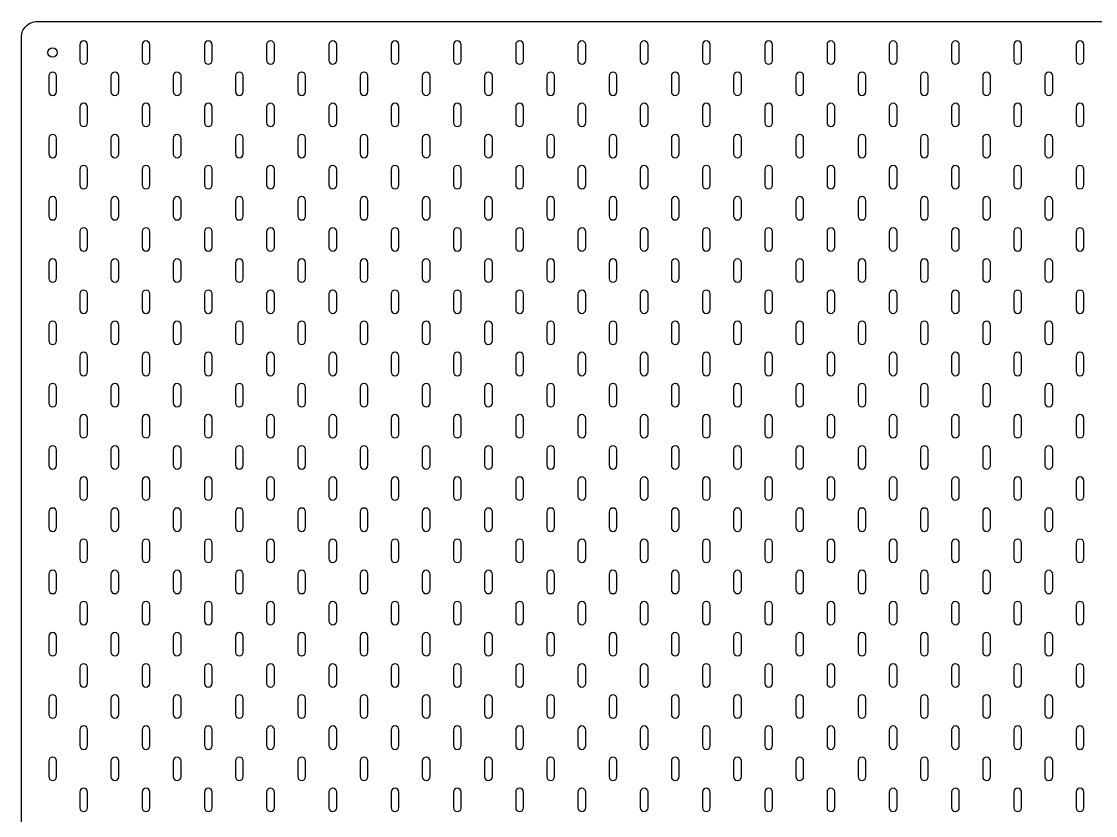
# Model space of a CAD drawing. Header units: millimetres. Extents: x 0 to 1400, y 0 to 1000.
# Drawn here: x 0 to 690, y 490 to 1000 of the extents above; entities that cross this region are included whole.
import ezdxf

# ---------------------------------------------------------------- set-up
doc = ezdxf.new("R2010")
doc.units = ezdxf.units.MM
doc.layers.get('0').update_dxf_attribs({"linetype": 'CONTINUOUS'})

msp = doc.modelspace()

# ---------------------------------------------------------------- linework, layer by layer
for points in [[(1390, 1000, -0.414214), (1400, 990), (1400, 10, -0.414214), (1390, 0), (10, 0, -0.414214), (0, 10), (0, 990, -0.414214), (10, 1000)], [(42.5, 975), (42.5, 985, 1), (37.5, 985), (37.5, 975, 1)], [(82.5, 975), (82.5, 985, 1), (77.5, 985), (77.5, 975, 1)], [(122.5, 975), (122.5, 985, 1), (117.5, 985), (117.5, 975, 1)], [(162.5, 975), (162.5, 985, 1), (157.5, 985), (157.5, 975, 1)], [(202.5, 975), (202.5, 985, 1), (197.5, 985), (197.5, 975, 1)], [(242.5, 975), (242.5, 985, 1), (237.5, 985), (237.5, 975, 1)], [(282.5, 975), (282.5, 985, 1), (277.5, 985), (277.5, 975, 1)], [(322.5, 975), (322.5, 985, 1), (317.5, 985), (317.5, 975, 1)], [(362.5, 975), (362.5, 985, 1), (357.5, 985), (357.5, 975, 1)], [(402.5, 975), (402.5, 985, 1), (397.5, 985), (397.5, 975, 1)], [(442.5, 975), (442.5, 985, 1), (437.5, 985), (437.5, 975, 1)], [(482.5, 975), (482.5, 985, 1), (477.5, 985), (477.5, 975, 1)], [(522.5, 975), (522.5, 985, 1), (517.5, 985), (517.5, 975, 1)], [(562.5, 975), (562.5, 985, 1), (557.5, 985), (557.5, 975, 1)], [(602.5, 975), (602.5, 985, 1), (597.5, 985), (597.5, 975, 1)], [(642.5, 975), (642.5, 985, 1), (637.5, 985), (637.5, 975, 1)], [(682.5, 975), (682.5, 985, 1), (677.5, 985), (677.5, 975, 1)], [(17.5, 965), (17.5, 955, 1), (22.5, 955), (22.5, 965, 1)], [(57.5, 965), (57.5, 955, 1), (62.5, 955), (62.5, 965, 1)], [(97.5, 965), (97.5, 955, 1), (102.5, 955), (102.5, 965, 1)], [(137.5, 965), (137.5, 955, 1), (142.5, 955), (142.5, 965, 1)], [(177.5, 965), (177.5, 955, 1), (182.5, 955), (182.5, 965, 1)], [(217.5, 965), (217.5, 955, 1), (222.5, 955), (222.5, 965, 1)], [(257.5, 965), (257.5, 955, 1), (262.5, 955), (262.5, 965, 1)], [(297.5, 965), (297.5, 955, 1), (302.5, 955), (302.5, 965, 1)], [(337.5, 965), (337.5, 955, 1), (342.5, 955), (342.5, 965, 1)], [(377.5, 965), (377.5, 955, 1), (382.5, 955), (382.5, 965, 1)], [(417.5, 965), (417.5, 955, 1), (422.5, 955), (422.5, 965, 1)], [(457.5, 965), (457.5, 955, 1), (462.5, 955), (462.5, 965, 1)], [(497.5, 965), (497.5, 955, 1), (502.5, 955), (502.5, 965, 1)], [(537.5, 965), (537.5, 955, 1), (542.5, 955), (542.5, 965, 1)], [(577.5, 965), (577.5, 955, 1), (582.5, 955), (582.5, 965, 1)], [(617.5, 965), (617.5, 955, 1), (622.5, 955), (622.5, 965, 1)], [(657.5, 965), (657.5, 955, 1), (662.5, 955), (662.5, 965, 1)], [(42.5, 935), (42.5, 945, 1), (37.5, 945), (37.5, 935, 1)], [(82.5, 935), (82.5, 945, 1), (77.5, 945), (77.5, 935, 1)], [(122.5, 935), (122.5, 945, 1), (117.5, 945), (117.5, 935, 1)], [(162.5, 935), (162.5, 945, 1), (157.5, 945), (157.5, 935, 1)], [(202.5, 935), (202.5, 945, 1), (197.5, 945), (197.5, 935, 1)], [(242.5, 935), (242.5, 945, 1), (237.5, 945), (237.5, 935, 1)], [(282.5, 935), (282.5, 945, 1), (277.5, 945), (277.5, 935, 1)], [(322.5, 935), (322.5, 945, 1), (317.5, 945), (317.5, 935, 1)], [(362.5, 935), (362.5, 945, 1), (357.5, 945), (357.5, 935, 1)], [(402.5, 935), (402.5, 945, 1), (397.5, 945), (397.5, 935, 1)], [(442.5, 935), (442.5, 945, 1), (437.5, 945), (437.5, 935, 1)], [(482.5, 935), (482.5, 945, 1), (477.5, 945), (477.5, 935, 1)], [(522.5, 935), (522.5, 945, 1), (517.5, 945), (517.5, 935, 1)], [(562.5, 935), (562.5, 945, 1), (557.5, 945), (557.5, 935, 1)], [(602.5, 935), (602.5, 945, 1), (597.5, 945), (597.5, 935, 1)], [(642.5, 935), (642.5, 945, 1), (637.5, 945), (637.5, 935, 1)], [(682.5, 935), (682.5, 945, 1), (677.5, 945), (677.5, 935, 1)], [(17.5, 925), (17.5, 915, 1), (22.5, 915), (22.5, 925, 1)], [(57.5, 925), (57.5, 915, 1), (62.5, 915), (62.5, 925, 1)], [(97.5, 925), (97.5, 915, 1), (102.5, 915), (102.5, 925, 1)], [(137.5, 925), (137.5, 915, 1), (142.5, 915), (142.5, 925, 1)], [(177.5, 925), (177.5, 915, 1), (182.5, 915), (182.5, 925, 1)], [(217.5, 925), (217.5, 915, 1), (222.5, 915), (222.5, 925, 1)], [(257.5, 925), (257.5, 915, 1), (262.5, 915), (262.5, 925, 1)], [(297.5, 925), (297.5, 915, 1), (302.5, 915), (302.5, 925, 1)], [(337.5, 925), (337.5, 915, 1), (342.5, 915), (342.5, 925, 1)], [(377.5, 925), (377.5, 915, 1), (382.5, 915), (382.5, 925, 1)], [(417.5, 925), (417.5, 915, 1), (422.5, 915), (422.5, 925, 1)], [(457.5, 925), (457.5, 915, 1), (462.5, 915), (462.5, 925, 1)], [(497.5, 925), (497.5, 915, 1), (502.5, 915), (502.5, 925, 1)], [(537.5, 925), (537.5, 915, 1), (542.5, 915), (542.5, 925, 1)], [(577.5, 925), (577.5, 915, 1), (582.5, 915), (582.5, 925, 1)], [(617.5, 925), (617.5, 915, 1), (622.5, 915), (622.5, 925, 1)], [(657.5, 925), (657.5, 915, 1), (662.5, 915), (662.5, 925, 1)], [(42.5, 895), (42.5, 905, 1), (37.5, 905), (37.5, 895, 1)], [(82.5, 895), (82.5, 905, 1), (77.5, 905), (77.5, 895, 1)], [(122.5, 895), (122.5, 905, 1), (117.5, 905), (117.5, 895, 1)], [(162.5, 895), (162.5, 905, 1), (157.5, 905), (157.5, 895, 1)], [(202.5, 895), (202.5, 905, 1), (197.5, 905), (197.5, 895, 1)], [(242.5, 895), (242.5, 905, 1), (237.5, 905), (237.5, 895, 1)], [(282.5, 895), (282.5, 905, 1), (277.5, 905), (277.5, 895, 1)], [(322.5, 895), (322.5, 905, 1), (317.5, 905), (317.5, 895, 1)], [(362.5, 895), (362.5, 905, 1), (357.5, 905), (357.5, 895, 1)], [(402.5, 895), (402.5, 905, 1), (397.5, 905), (397.5, 895, 1)], [(442.5, 895), (442.5, 905, 1), (437.5, 905), (437.5, 895, 1)], [(482.5, 895), (482.5, 905, 1), (477.5, 905), (477.5, 895, 1)], [(522.5, 895), (522.5, 905, 1), (517.5, 905), (517.5, 895, 1)], [(562.5, 895), (562.5, 905, 1), (557.5, 905), (557.5, 895, 1)], [(602.5, 895), (602.5, 905, 1), (597.5, 905), (597.5, 895, 1)], [(642.5, 895), (642.5, 905, 1), (637.5, 905), (637.5, 895, 1)], [(682.5, 895), (682.5, 905, 1), (677.5, 905), (677.5, 895, 1)], [(17.5, 885), (17.5, 875, 1), (22.5, 875), (22.5, 885, 1)], [(57.5, 885), (57.5, 875, 1), (62.5, 875), (62.5, 885, 1)], [(97.5, 885), (97.5, 875, 1), (102.5, 875), (102.5, 885, 1)], [(137.5, 885), (137.5, 875, 1), (142.5, 875), (142.5, 885, 1)], [(177.5, 885), (177.5, 875, 1), (182.5, 875), (182.5, 885, 1)], [(217.5, 885), (217.5, 875, 1), (222.5, 875), (222.5, 885, 1)], [(257.5, 885), (257.5, 875, 1), (262.5, 875), (262.5, 885, 1)], [(297.5, 885), (297.5, 875, 1), (302.5, 875), (302.5, 885, 1)], [(337.5, 885), (337.5, 875, 1), (342.5, 875), (342.5, 885, 1)], [(377.5, 885), (377.5, 875, 1), (382.5, 875), (382.5, 885, 1)], [(417.5, 885), (417.5, 875, 1), (422.5, 875), (422.5, 885, 1)], [(457.5, 885), (457.5, 875, 1), (462.5, 875), (462.5, 885, 1)], [(497.5, 885), (497.5, 875, 1), (502.5, 875), (502.5, 885, 1)], [(537.5, 885), (537.5, 875, 1), (542.5, 875), (542.5, 885, 1)], [(577.5, 885), (577.5, 875, 1), (582.5, 875), (582.5, 885, 1)], [(617.5, 885), (617.5, 875, 1), (622.5, 875), (622.5, 885, 1)], [(657.5, 885), (657.5, 875, 1), (662.5, 875), (662.5, 885, 1)], [(42.5, 855), (42.5, 865, 1), (37.5, 865), (37.5, 855, 1)], [(82.5, 855), (82.5, 865, 1), (77.5, 865), (77.5, 855, 1)], [(122.5, 855), (122.5, 865, 1), (117.5, 865), (117.5, 855, 1)], [(162.5, 855), (162.5, 865, 1), (157.5, 865), (157.5, 855, 1)], [(202.5, 855), (202.5, 865, 1), (197.5, 865), (197.5, 855, 1)], [(242.5, 855), (242.5, 865, 1), (237.5, 865), (237.5, 855, 1)], [(282.5, 855), (282.5, 865, 1), (277.5, 865), (277.5, 855, 1)], [(322.5, 855), (322.5, 865, 1), (317.5, 865), (317.5, 855, 1)], [(362.5, 855), (362.5, 865, 1), (357.5, 865), (357.5, 855, 1)], [(402.5, 855), (402.5, 865, 1), (397.5, 865), (397.5, 855, 1)], [(442.5, 855), (442.5, 865, 1), (437.5, 865), (437.5, 855, 1)], [(482.5, 855), (482.5, 865, 1), (477.5, 865), (477.5, 855, 1)], [(522.5, 855), (522.5, 865, 1), (517.5, 865), (517.5, 855, 1)], [(562.5, 855), (562.5, 865, 1), (557.5, 865), (557.5, 855, 1)], [(602.5, 855), (602.5, 865, 1), (597.5, 865), (597.5, 855, 1)], [(642.5, 855), (642.5, 865, 1), (637.5, 865), (637.5, 855, 1)], [(682.5, 855), (682.5, 865, 1), (677.5, 865), (677.5, 855, 1)], [(17.5, 845), (17.5, 835, 1), (22.5, 835), (22.5, 845, 1)], [(57.5, 845), (57.5, 835, 1), (62.5, 835), (62.5, 845, 1)], [(97.5, 845), (97.5, 835, 1), (102.5, 835), (102.5, 845, 1)], [(137.5, 845), (137.5, 835, 1), (142.5, 835), (142.5, 845, 1)], [(177.5, 845), (177.5, 835, 1), (182.5, 835), (182.5, 845, 1)], [(217.5, 845), (217.5, 835, 1), (222.5, 835), (222.5, 845, 1)], [(257.5, 845), (257.5, 835, 1), (262.5, 835), (262.5, 845, 1)], [(297.5, 845), (297.5, 835, 1), (302.5, 835), (302.5, 845, 1)], [(337.5, 845), (337.5, 835, 1), (342.5, 835), (342.5, 845, 1)], [(377.5, 845), (377.5, 835, 1), (382.5, 835), (382.5, 845, 1)], [(417.5, 845), (417.5, 835, 1), (422.5, 835), (422.5, 845, 1)], [(457.5, 845), (457.5, 835, 1), (462.5, 835), (462.5, 845, 1)], [(497.5, 845), (497.5, 835, 1), (502.5, 835), (502.5, 845, 1)], [(537.5, 845), (537.5, 835, 1), (542.5, 835), (542.5, 845, 1)], [(577.5, 845), (577.5, 835, 1), (582.5, 835), (582.5, 845, 1)], [(617.5, 845), (617.5, 835, 1), (622.5, 835), (622.5, 845, 1)], [(657.5, 845), (657.5, 835, 1), (662.5, 835), (662.5, 845, 1)], [(42.5, 815), (42.5, 825, 1), (37.5, 825), (37.5, 815, 1)], [(82.5, 815), (82.5, 825, 1), (77.5, 825), (77.5, 815, 1)], [(122.5, 815), (122.5, 825, 1), (117.5, 825), (117.5, 815, 1)], [(162.5, 815), (162.5, 825, 1), (157.5, 825), (157.5, 815, 1)], [(202.5, 815), (202.5, 825, 1), (197.5, 825), (197.5, 815, 1)], [(242.5, 815), (242.5, 825, 1), (237.5, 825), (237.5, 815, 1)], [(282.5, 815), (282.5, 825, 1), (277.5, 825), (277.5, 815, 1)], [(322.5, 815), (322.5, 825, 1), (317.5, 825), (317.5, 815, 1)], [(362.5, 815), (362.5, 825, 1), (357.5, 825), (357.5, 815, 1)], [(402.5, 815), (402.5, 825, 1), (397.5, 825), (397.5, 815, 1)], [(442.5, 815), (442.5, 825, 1), (437.5, 825), (437.5, 815, 1)], [(482.5, 815), (482.5, 825, 1), (477.5, 825), (477.5, 815, 1)], [(522.5, 815), (522.5, 825, 1), (517.5, 825), (517.5, 815, 1)], [(562.5, 815), (562.5, 825, 1), (557.5, 825), (557.5, 815, 1)], [(602.5, 815), (602.5, 825, 1), (597.5, 825), (597.5, 815, 1)], [(642.5, 815), (642.5, 825, 1), (637.5, 825), (637.5, 815, 1)], [(682.5, 815), (682.5, 825, 1), (677.5, 825), (677.5, 815, 1)], [(17.5, 805), (17.5, 795, 1), (22.5, 795), (22.5, 805, 1)], [(57.5, 805), (57.5, 795, 1), (62.5, 795), (62.5, 805, 1)], [(97.5, 805), (97.5, 795, 1), (102.5, 795), (102.5, 805, 1)], [(137.5, 805), (137.5, 795, 1), (142.5, 795), (142.5, 805, 1)], [(177.5, 805), (177.5, 795, 1), (182.5, 795), (182.5, 805, 1)], [(217.5, 805), (217.5, 795, 1), (222.5, 795), (222.5, 805, 1)], [(257.5, 805), (257.5, 795, 1), (262.5, 795), (262.5, 805, 1)], [(297.5, 805), (297.5, 795, 1), (302.5, 795), (302.5, 805, 1)], [(337.5, 805), (337.5, 795, 1), (342.5, 795), (342.5, 805, 1)], [(377.5, 805), (377.5, 795, 1), (382.5, 795), (382.5, 805, 1)], [(417.5, 805), (417.5, 795, 1), (422.5, 795), (422.5, 805, 1)], [(457.5, 805), (457.5, 795, 1), (462.5, 795), (462.5, 805, 1)], [(497.5, 805), (497.5, 795, 1), (502.5, 795), (502.5, 805, 1)], [(537.5, 805), (537.5, 795, 1), (542.5, 795), (542.5, 805, 1)], [(577.5, 805), (577.5, 795, 1), (582.5, 795), (582.5, 805, 1)], [(617.5, 805), (617.5, 795, 1), (622.5, 795), (622.5, 805, 1)], [(657.5, 805), (657.5, 795, 1), (662.5, 795), (662.5, 805, 1)], [(42.5, 775), (42.5, 785, 1), (37.5, 785), (37.5, 775, 1)], [(82.5, 775), (82.5, 785, 1), (77.5, 785), (77.5, 775, 1)], [(122.5, 775), (122.5, 785, 1), (117.5, 785), (117.5, 775, 1)], [(162.5, 775), (162.5, 785, 1), (157.5, 785), (157.5, 775, 1)], [(202.5, 775), (202.5, 785, 1), (197.5, 785), (197.5, 775, 1)], [(242.5, 775), (242.5, 785, 1), (237.5, 785), (237.5, 775, 1)], [(282.5, 775), (282.5, 785, 1), (277.5, 785), (277.5, 775, 1)], [(322.5, 775), (322.5, 785, 1), (317.5, 785), (317.5, 775, 1)], [(362.5, 775), (362.5, 785, 1), (357.5, 785), (357.5, 775, 1)], [(402.5, 775), (402.5, 785, 1), (397.5, 785), (397.5, 775, 1)], [(442.5, 775), (442.5, 785, 1), (437.5, 785), (437.5, 775, 1)], [(482.5, 775), (482.5, 785, 1), (477.5, 785), (477.5, 775, 1)], [(522.5, 775), (522.5, 785, 1), (517.5, 785), (517.5, 775, 1)], [(562.5, 775), (562.5, 785, 1), (557.5, 785), (557.5, 775, 1)], [(602.5, 775), (602.5, 785, 1), (597.5, 785), (597.5, 775, 1)], [(642.5, 775), (642.5, 785, 1), (637.5, 785), (637.5, 775, 1)], [(682.5, 775), (682.5, 785, 1), (677.5, 785), (677.5, 775, 1)], [(17.5, 765), (17.5, 755, 1), (22.5, 755), (22.5, 765, 1)], [(57.5, 765), (57.5, 755, 1), (62.5, 755), (62.5, 765, 1)], [(97.5, 765), (97.5, 755, 1), (102.5, 755), (102.5, 765, 1)], [(137.5, 765), (137.5, 755, 1), (142.5, 755), (142.5, 765, 1)], [(177.5, 765), (177.5, 755, 1), (182.5, 755), (182.5, 765, 1)], [(217.5, 765), (217.5, 755, 1), (222.5, 755), (222.5, 765, 1)], [(257.5, 765), (257.5, 755, 1), (262.5, 755), (262.5, 765, 1)], [(297.5, 765), (297.5, 755, 1), (302.5, 755), (302.5, 765, 1)], [(337.5, 765), (337.5, 755, 1), (342.5, 755), (342.5, 765, 1)], [(377.5, 765), (377.5, 755, 1), (382.5, 755), (382.5, 765, 1)], [(417.5, 765), (417.5, 755, 1), (422.5, 755), (422.5, 765, 1)], [(457.5, 765), (457.5, 755, 1), (462.5, 755), (462.5, 765, 1)], [(497.5, 765), (497.5, 755, 1), (502.5, 755), (502.5, 765, 1)], [(537.5, 765), (537.5, 755, 1), (542.5, 755), (542.5, 765, 1)], [(577.5, 765), (577.5, 755, 1), (582.5, 755), (582.5, 765, 1)], [(617.5, 765), (617.5, 755, 1), (622.5, 755), (622.5, 765, 1)], [(657.5, 765), (657.5, 755, 1), (662.5, 755), (662.5, 765, 1)], [(42.5, 735), (42.5, 745, 1), (37.5, 745), (37.5, 735, 1)], [(82.5, 735), (82.5, 745, 1), (77.5, 745), (77.5, 735, 1)], [(122.5, 735), (122.5, 745, 1), (117.5, 745), (117.5, 735, 1)], [(162.5, 735), (162.5, 745, 1), (157.5, 745), (157.5, 735, 1)], [(202.5, 735), (202.5, 745, 1), (197.5, 745), (197.5, 735, 1)], [(242.5, 735), (242.5, 745, 1), (237.5, 745), (237.5, 735, 1)], [(282.5, 735), (282.5, 745, 1), (277.5, 745), (277.5, 735, 1)], [(322.5, 735), (322.5, 745, 1), (317.5, 745), (317.5, 735, 1)], [(362.5, 735), (362.5, 745, 1), (357.5, 745), (357.5, 735, 1)], [(402.5, 735), (402.5, 745, 1), (397.5, 745), (397.5, 735, 1)], [(442.5, 735), (442.5, 745, 1), (437.5, 745), (437.5, 735, 1)], [(482.5, 735), (482.5, 745, 1), (477.5, 745), (477.5, 735, 1)], [(522.5, 735), (522.5, 745, 1), (517.5, 745), (517.5, 735, 1)], [(562.5, 735), (562.5, 745, 1), (557.5, 745), (557.5, 735, 1)], [(602.5, 735), (602.5, 745, 1), (597.5, 745), (597.5, 735, 1)], [(642.5, 735), (642.5, 745, 1), (637.5, 745), (637.5, 735, 1)], [(682.5, 735), (682.5, 745, 1), (677.5, 745), (677.5, 735, 1)], [(17.5, 725), (17.5, 715, 1), (22.5, 715), (22.5, 725, 1)], [(57.5, 725), (57.5, 715, 1), (62.5, 715), (62.5, 725, 1)], [(97.5, 725), (97.5, 715, 1), (102.5, 715), (102.5, 725, 1)], [(137.5, 725), (137.5, 715, 1), (142.5, 715), (142.5, 725, 1)], [(177.5, 725), (177.5, 715, 1), (182.5, 715), (182.5, 725, 1)], [(217.5, 725), (217.5, 715, 1), (222.5, 715), (222.5, 725, 1)], [(257.5, 725), (257.5, 715, 1), (262.5, 715), (262.5, 725, 1)], [(297.5, 725), (297.5, 715, 1), (302.5, 715), (302.5, 725, 1)], [(337.5, 725), (337.5, 715, 1), (342.5, 715), (342.5, 725, 1)], [(377.5, 725), (377.5, 715, 1), (382.5, 715), (382.5, 725, 1)], [(417.5, 725), (417.5, 715, 1), (422.5, 715), (422.5, 725, 1)], [(457.5, 725), (457.5, 715, 1), (462.5, 715), (462.5, 725, 1)], [(497.5, 725), (497.5, 715, 1), (502.5, 715), (502.5, 725, 1)], [(537.5, 725), (537.5, 715, 1), (542.5, 715), (542.5, 725, 1)], [(577.5, 725), (577.5, 715, 1), (582.5, 715), (582.5, 725, 1)], [(617.5, 725), (617.5, 715, 1), (622.5, 715), (622.5, 725, 1)], [(657.5, 725), (657.5, 715, 1), (662.5, 715), (662.5, 725, 1)], [(42.5, 695), (42.5, 705, 1), (37.5, 705), (37.5, 695, 1)], [(82.5, 695), (82.5, 705, 1), (77.5, 705), (77.5, 695, 1)], [(122.5, 695), (122.5, 705, 1), (117.5, 705), (117.5, 695, 1)], [(162.5, 695), (162.5, 705, 1), (157.5, 705), (157.5, 695, 1)], [(202.5, 695), (202.5, 705, 1), (197.5, 705), (197.5, 695, 1)], [(242.5, 695), (242.5, 705, 1), (237.5, 705), (237.5, 695, 1)], [(282.5, 695), (282.5, 705, 1), (277.5, 705), (277.5, 695, 1)], [(322.5, 695), (322.5, 705, 1), (317.5, 705), (317.5, 695, 1)], [(362.5, 695), (362.5, 705, 1), (357.5, 705), (357.5, 695, 1)], [(402.5, 695), (402.5, 705, 1), (397.5, 705), (397.5, 695, 1)], [(442.5, 695), (442.5, 705, 1), (437.5, 705), (437.5, 695, 1)], [(482.5, 695), (482.5, 705, 1), (477.5, 705), (477.5, 695, 1)], [(522.5, 695), (522.5, 705, 1), (517.5, 705), (517.5, 695, 1)], [(562.5, 695), (562.5, 705, 1), (557.5, 705), (557.5, 695, 1)], [(602.5, 695), (602.5, 705, 1), (597.5, 705), (597.5, 695, 1)], [(642.5, 695), (642.5, 705, 1), (637.5, 705), (637.5, 695, 1)], [(682.5, 695), (682.5, 705, 1), (677.5, 705), (677.5, 695, 1)], [(17.5, 685), (17.5, 675, 1), (22.5, 675), (22.5, 685, 1)], [(57.5, 685), (57.5, 675, 1), (62.5, 675), (62.5, 685, 1)], [(97.5, 685), (97.5, 675, 1), (102.5, 675), (102.5, 685, 1)], [(137.5, 685), (137.5, 675, 1), (142.5, 675), (142.5, 685, 1)], [(177.5, 685), (177.5, 675, 1), (182.5, 675), (182.5, 685, 1)], [(217.5, 685), (217.5, 675, 1), (222.5, 675), (222.5, 685, 1)], [(257.5, 685), (257.5, 675, 1), (262.5, 675), (262.5, 685, 1)], [(297.5, 685), (297.5, 675, 1), (302.5, 675), (302.5, 685, 1)], [(337.5, 685), (337.5, 675, 1), (342.5, 675), (342.5, 685, 1)], [(377.5, 685), (377.5, 675, 1), (382.5, 675), (382.5, 685, 1)], [(417.5, 685), (417.5, 675, 1), (422.5, 675), (422.5, 685, 1)], [(457.5, 685), (457.5, 675, 1), (462.5, 675), (462.5, 685, 1)], [(497.5, 685), (497.5, 675, 1), (502.5, 675), (502.5, 685, 1)], [(537.5, 685), (537.5, 675, 1), (542.5, 675), (542.5, 685, 1)], [(577.5, 685), (577.5, 675, 1), (582.5, 675), (582.5, 685, 1)], [(617.5, 685), (617.5, 675, 1), (622.5, 675), (622.5, 685, 1)], [(657.5, 685), (657.5, 675, 1), (662.5, 675), (662.5, 685, 1)], [(42.5, 655), (42.5, 665, 1), (37.5, 665), (37.5, 655, 1)], [(82.5, 655), (82.5, 665, 1), (77.5, 665), (77.5, 655, 1)], [(122.5, 655), (122.5, 665, 1), (117.5, 665), (117.5, 655, 1)], [(162.5, 655), (162.5, 665, 1), (157.5, 665), (157.5, 655, 1)], [(202.5, 655), (202.5, 665, 1), (197.5, 665), (197.5, 655, 1)], [(242.5, 655), (242.5, 665, 1), (237.5, 665), (237.5, 655, 1)], [(282.5, 655), (282.5, 665, 1), (277.5, 665), (277.5, 655, 1)], [(322.5, 655), (322.5, 665, 1), (317.5, 665), (317.5, 655, 1)], [(362.5, 655), (362.5, 665, 1), (357.5, 665), (357.5, 655, 1)], [(402.5, 655), (402.5, 665, 1), (397.5, 665), (397.5, 655, 1)], [(442.5, 655), (442.5, 665, 1), (437.5, 665), (437.5, 655, 1)], [(482.5, 655), (482.5, 665, 1), (477.5, 665), (477.5, 655, 1)], [(522.5, 655), (522.5, 665, 1), (517.5, 665), (517.5, 655, 1)], [(562.5, 655), (562.5, 665, 1), (557.5, 665), (557.5, 655, 1)], [(602.5, 655), (602.5, 665, 1), (597.5, 665), (597.5, 655, 1)], [(642.5, 655), (642.5, 665, 1), (637.5, 665), (637.5, 655, 1)], [(682.5, 655), (682.5, 665, 1), (677.5, 665), (677.5, 655, 1)], [(17.5, 645), (17.5, 635, 1), (22.5, 635), (22.5, 645, 1)], [(57.5, 645), (57.5, 635, 1), (62.5, 635), (62.5, 645, 1)], [(97.5, 645), (97.5, 635, 1), (102.5, 635), (102.5, 645, 1)], [(137.5, 645), (137.5, 635, 1), (142.5, 635), (142.5, 645, 1)], [(177.5, 645), (177.5, 635, 1), (182.5, 635), (182.5, 645, 1)], [(217.5, 645), (217.5, 635, 1), (222.5, 635), (222.5, 645, 1)], [(257.5, 645), (257.5, 635, 1), (262.5, 635), (262.5, 645, 1)], [(297.5, 645), (297.5, 635, 1), (302.5, 635), (302.5, 645, 1)], [(337.5, 645), (337.5, 635, 1), (342.5, 635), (342.5, 645, 1)], [(377.5, 645), (377.5, 635, 1), (382.5, 635), (382.5, 645, 1)], [(417.5, 645), (417.5, 635, 1), (422.5, 635), (422.5, 645, 1)], [(457.5, 645), (457.5, 635, 1), (462.5, 635), (462.5, 645, 1)], [(497.5, 645), (497.5, 635, 1), (502.5, 635), (502.5, 645, 1)], [(537.5, 645), (537.5, 635, 1), (542.5, 635), (542.5, 645, 1)], [(577.5, 645), (577.5, 635, 1), (582.5, 635), (582.5, 645, 1)], [(617.5, 645), (617.5, 635, 1), (622.5, 635), (622.5, 645, 1)], [(657.5, 645), (657.5, 635, 1), (662.5, 635), (662.5, 645, 1)], [(42.5, 615), (42.5, 625, 1), (37.5, 625), (37.5, 615, 1)], [(82.5, 615), (82.5, 625, 1), (77.5, 625), (77.5, 615, 1)], [(122.5, 615), (122.5, 625, 1), (117.5, 625), (117.5, 615, 1)], [(162.5, 615), (162.5, 625, 1), (157.5, 625), (157.5, 615, 1)], [(202.5, 615), (202.5, 625, 1), (197.5, 625), (197.5, 615, 1)], [(242.5, 615), (242.5, 625, 1), (237.5, 625), (237.5, 615, 1)], [(282.5, 615), (282.5, 625, 1), (277.5, 625), (277.5, 615, 1)], [(322.5, 615), (322.5, 625, 1), (317.5, 625), (317.5, 615, 1)], [(362.5, 615), (362.5, 625, 1), (357.5, 625), (357.5, 615, 1)], [(402.5, 615), (402.5, 625, 1), (397.5, 625), (397.5, 615, 1)], [(442.5, 615), (442.5, 625, 1), (437.5, 625), (437.5, 615, 1)], [(482.5, 615), (482.5, 625, 1), (477.5, 625), (477.5, 615, 1)], [(522.5, 615), (522.5, 625, 1), (517.5, 625), (517.5, 615, 1)], [(562.5, 615), (562.5, 625, 1), (557.5, 625), (557.5, 615, 1)], [(602.5, 615), (602.5, 625, 1), (597.5, 625), (597.5, 615, 1)], [(642.5, 615), (642.5, 625, 1), (637.5, 625), (637.5, 615, 1)], [(682.5, 615), (682.5, 625, 1), (677.5, 625), (677.5, 615, 1)], [(17.5, 605), (17.5, 595, 1), (22.5, 595), (22.5, 605, 1)], [(57.5, 605), (57.5, 595, 1), (62.5, 595), (62.5, 605, 1)], [(97.5, 605), (97.5, 595, 1), (102.5, 595), (102.5, 605, 1)], [(137.5, 605), (137.5, 595, 1), (142.5, 595), (142.5, 605, 1)], [(177.5, 605), (177.5, 595, 1), (182.5, 595), (182.5, 605, 1)], [(217.5, 605), (217.5, 595, 1), (222.5, 595), (222.5, 605, 1)], [(257.5, 605), (257.5, 595, 1), (262.5, 595), (262.5, 605, 1)], [(297.5, 605), (297.5, 595, 1), (302.5, 595), (302.5, 605, 1)], [(337.5, 605), (337.5, 595, 1), (342.5, 595), (342.5, 605, 1)], [(377.5, 605), (377.5, 595, 1), (382.5, 595), (382.5, 605, 1)], [(417.5, 605), (417.5, 595, 1), (422.5, 595), (422.5, 605, 1)], [(457.5, 605), (457.5, 595, 1), (462.5, 595), (462.5, 605, 1)], [(497.5, 605), (497.5, 595, 1), (502.5, 595), (502.5, 605, 1)], [(537.5, 605), (537.5, 595, 1), (542.5, 595), (542.5, 605, 1)], [(577.5, 605), (577.5, 595, 1), (582.5, 595), (582.5, 605, 1)], [(617.5, 605), (617.5, 595, 1), (622.5, 595), (622.5, 605, 1)], [(657.5, 605), (657.5, 595, 1), (662.5, 595), (662.5, 605, 1)], [(42.5, 575), (42.5, 585, 1), (37.5, 585), (37.5, 575, 1)], [(82.5, 575), (82.5, 585, 1), (77.5, 585), (77.5, 575, 1)], [(122.5, 575), (122.5, 585, 1), (117.5, 585), (117.5, 575, 1)], [(162.5, 575), (162.5, 585, 1), (157.5, 585), (157.5, 575, 1)], [(202.5, 575), (202.5, 585, 1), (197.5, 585), (197.5, 575, 1)], [(242.5, 575), (242.5, 585, 1), (237.5, 585), (237.5, 575, 1)], [(282.5, 575), (282.5, 585, 1), (277.5, 585), (277.5, 575, 1)], [(322.5, 575), (322.5, 585, 1), (317.5, 585), (317.5, 575, 1)], [(362.5, 575), (362.5, 585, 1), (357.5, 585), (357.5, 575, 1)], [(402.5, 575), (402.5, 585, 1), (397.5, 585), (397.5, 575, 1)], [(442.5, 575), (442.5, 585, 1), (437.5, 585), (437.5, 575, 1)], [(482.5, 575), (482.5, 585, 1), (477.5, 585), (477.5, 575, 1)], [(522.5, 575), (522.5, 585, 1), (517.5, 585), (517.5, 575, 1)], [(562.5, 575), (562.5, 585, 1), (557.5, 585), (557.5, 575, 1)], [(602.5, 575), (602.5, 585, 1), (597.5, 585), (597.5, 575, 1)], [(642.5, 575), (642.5, 585, 1), (637.5, 585), (637.5, 575, 1)], [(682.5, 575), (682.5, 585, 1), (677.5, 585), (677.5, 575, 1)], [(17.5, 565), (17.5, 555, 1), (22.5, 555), (22.5, 565, 1)], [(57.5, 565), (57.5, 555, 1), (62.5, 555), (62.5, 565, 1)], [(97.5, 565), (97.5, 555, 1), (102.5, 555), (102.5, 565, 1)], [(137.5, 565), (137.5, 555, 1), (142.5, 555), (142.5, 565, 1)], [(177.5, 565), (177.5, 555, 1), (182.5, 555), (182.5, 565, 1)], [(217.5, 565), (217.5, 555, 1), (222.5, 555), (222.5, 565, 1)], [(257.5, 565), (257.5, 555, 1), (262.5, 555), (262.5, 565, 1)], [(297.5, 565), (297.5, 555, 1), (302.5, 555), (302.5, 565, 1)], [(337.5, 565), (337.5, 555, 1), (342.5, 555), (342.5, 565, 1)], [(377.5, 565), (377.5, 555, 1), (382.5, 555), (382.5, 565, 1)], [(417.5, 565), (417.5, 555, 1), (422.5, 555), (422.5, 565, 1)], [(457.5, 565), (457.5, 555, 1), (462.5, 555), (462.5, 565, 1)], [(497.5, 565), (497.5, 555, 1), (502.5, 555), (502.5, 565, 1)], [(537.5, 565), (537.5, 555, 1), (542.5, 555), (542.5, 565, 1)], [(577.5, 565), (577.5, 555, 1), (582.5, 555), (582.5, 565, 1)], [(617.5, 565), (617.5, 555, 1), (622.5, 555), (622.5, 565, 1)], [(657.5, 565), (657.5, 555, 1), (662.5, 555), (662.5, 565, 1)], [(42.5, 535), (42.5, 545, 1), (37.5, 545), (37.5, 535, 1)], [(82.5, 535), (82.5, 545, 1), (77.5, 545), (77.5, 535, 1)], [(122.5, 535), (122.5, 545, 1), (117.5, 545), (117.5, 535, 1)], [(162.5, 535), (162.5, 545, 1), (157.5, 545), (157.5, 535, 1)], [(202.5, 535), (202.5, 545, 1), (197.5, 545), (197.5, 535, 1)], [(242.5, 535), (242.5, 545, 1), (237.5, 545), (237.5, 535, 1)], [(282.5, 535), (282.5, 545, 1), (277.5, 545), (277.5, 535, 1)], [(322.5, 535), (322.5, 545, 1), (317.5, 545), (317.5, 535, 1)], [(362.5, 535), (362.5, 545, 1), (357.5, 545), (357.5, 535, 1)], [(402.5, 535), (402.5, 545, 1), (397.5, 545), (397.5, 535, 1)], [(442.5, 535), (442.5, 545, 1), (437.5, 545), (437.5, 535, 1)], [(482.5, 535), (482.5, 545, 1), (477.5, 545), (477.5, 535, 1)], [(522.5, 535), (522.5, 545, 1), (517.5, 545), (517.5, 535, 1)], [(562.5, 535), (562.5, 545, 1), (557.5, 545), (557.5, 535, 1)], [(602.5, 535), (602.5, 545, 1), (597.5, 545), (597.5, 535, 1)], [(642.5, 535), (642.5, 545, 1), (637.5, 545), (637.5, 535, 1)], [(682.5, 535), (682.5, 545, 1), (677.5, 545), (677.5, 535, 1)], [(17.5, 525), (17.5, 515, 1), (22.5, 515), (22.5, 525, 1)], [(57.5, 525), (57.5, 515, 1), (62.5, 515), (62.5, 525, 1)], [(97.5, 525), (97.5, 515, 1), (102.5, 515), (102.5, 525, 1)], [(137.5, 525), (137.5, 515, 1), (142.5, 515), (142.5, 525, 1)], [(177.5, 525), (177.5, 515, 1), (182.5, 515), (182.5, 525, 1)], [(217.5, 525), (217.5, 515, 1), (222.5, 515), (222.5, 525, 1)], [(257.5, 525), (257.5, 515, 1), (262.5, 515), (262.5, 525, 1)], [(297.5, 525), (297.5, 515, 1), (302.5, 515), (302.5, 525, 1)], [(337.5, 525), (337.5, 515, 1), (342.5, 515), (342.5, 525, 1)], [(377.5, 525), (377.5, 515, 1), (382.5, 515), (382.5, 525, 1)], [(417.5, 525), (417.5, 515, 1), (422.5, 515), (422.5, 525, 1)], [(457.5, 525), (457.5, 515, 1), (462.5, 515), (462.5, 525, 1)], [(497.5, 525), (497.5, 515, 1), (502.5, 515), (502.5, 525, 1)], [(537.5, 525), (537.5, 515, 1), (542.5, 515), (542.5, 525, 1)], [(577.5, 525), (577.5, 515, 1), (582.5, 515), (582.5, 525, 1)], [(617.5, 525), (617.5, 515, 1), (622.5, 515), (622.5, 525, 1)], [(657.5, 525), (657.5, 515, 1), (662.5, 515), (662.5, 525, 1)], [(42.5, 495), (42.5, 505, 1), (37.5, 505), (37.5, 495, 1)], [(82.5, 495), (82.5, 505, 1), (77.5, 505), (77.5, 495, 1)], [(122.5, 495), (122.5, 505, 1), (117.5, 505), (117.5, 495, 1)], [(162.5, 495), (162.5, 505, 1), (157.5, 505), (157.5, 495, 1)], [(202.5, 495), (202.5, 505, 1), (197.5, 505), (197.5, 495, 1)], [(242.5, 495), (242.5, 505, 1), (237.5, 505), (237.5, 495, 1)], [(282.5, 495), (282.5, 505, 1), (277.5, 505), (277.5, 495, 1)], [(322.5, 495), (322.5, 505, 1), (317.5, 505), (317.5, 495, 1)], [(362.5, 495), (362.5, 505, 1), (357.5, 505), (357.5, 495, 1)], [(402.5, 495), (402.5, 505, 1), (397.5, 505), (397.5, 495, 1)], [(442.5, 495), (442.5, 505, 1), (437.5, 505), (437.5, 495, 1)], [(482.5, 495), (482.5, 505, 1), (477.5, 505), (477.5, 495, 1)], [(522.5, 495), (522.5, 505, 1), (517.5, 505), (517.5, 495, 1)], [(562.5, 495), (562.5, 505, 1), (557.5, 505), (557.5, 495, 1)], [(602.5, 495), (602.5, 505, 1), (597.5, 505), (597.5, 495, 1)], [(642.5, 495), (642.5, 505, 1), (637.5, 505), (637.5, 495, 1)], [(682.5, 495), (682.5, 505, 1), (677.5, 505), (677.5, 495, 1)]]:
    msp.add_lwpolyline(points, format="xyb", close=True)
msp.add_circle((20, 980), 3)

doc.saveas('drawing.dxf')
